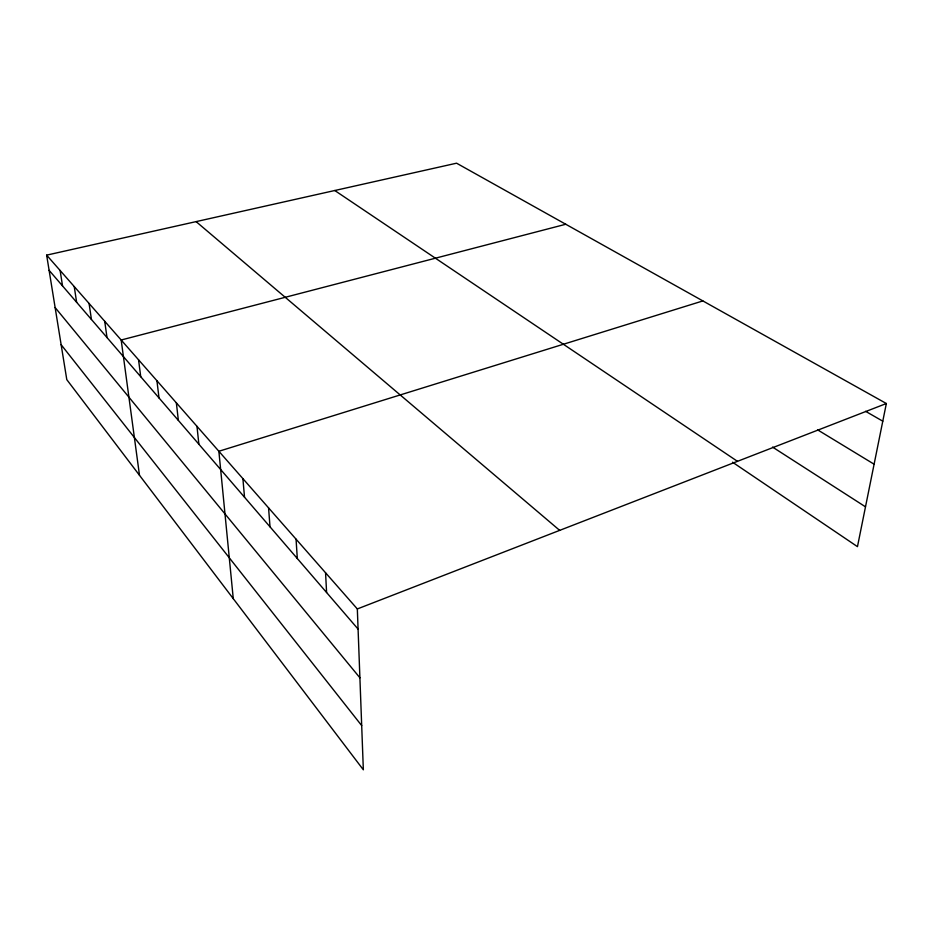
<?xml version="1.0" encoding="UTF-8"?>
<svg xmlns="http://www.w3.org/2000/svg" width="933" height="933" viewBox="0 0 933 933"><rect width="100%" height="100%" fill="white"/><g stroke="black" fill="none" stroke-linecap="round" stroke-linejoin="round"><path stroke-width="1.4" d="M46.65 255.141L357.327 608.946L363.345 769.807L66.791 379.638L46.65 255.141L456.564 163.193L886.35 403.522L857.462 546.645L732.545 462.22M357.327 608.946L886.35 403.522M702.876 300.927L218.87 451.269L233.273 598.694M565.771 224.258L121.173 340.009L139.495 475.294M865.567 411.301L882.781 421.18M817.635 429.868L874.104 464.202M772.559 447.082L865.497 506.829M334.76 190.507L737.467 461.334M196.105 221.611L559.672 530.364M49.111 270.337L358.074 629.075M55.129 307.552L359.905 677.801M61.135 344.697L361.689 725.594M60.109 270.465L62.534 285.93M74.232 286.559L76.634 302.292M89.078 303.47L91.434 319.483M104.706 321.255L107.015 337.571M138.55 359.8L140.731 376.722M156.919 380.722L159.018 397.959M176.36 402.858L178.366 420.421M196.968 426.334L198.881 444.236M242.895 478.629L244.528 497.231M268.564 507.867L270.022 526.842M296.053 539.169L297.312 558.529M325.559 572.78L326.597 592.513"/></g></svg>
